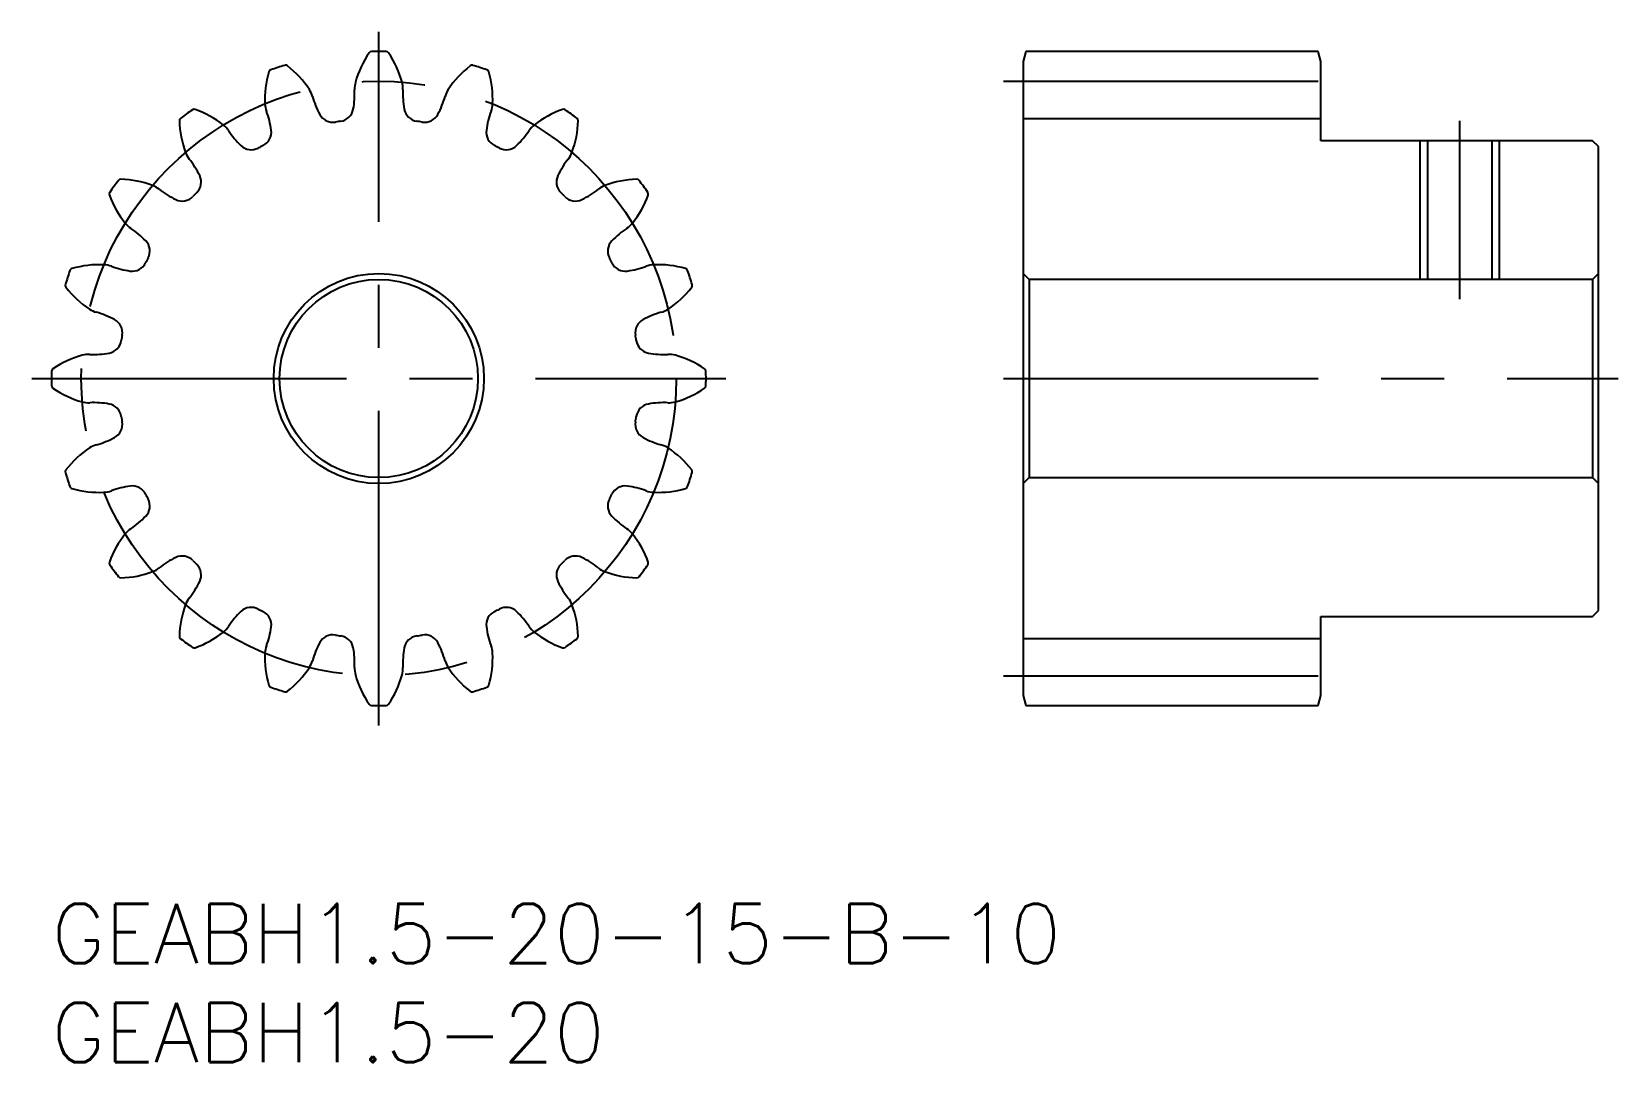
# Model space of a CAD drawing. Extents: x -1 to 79, y -8 to 44.
import ezdxf

# ---------------------------------------------------------------- set-up
doc = ezdxf.new("R2010")
doc.units = 0
doc.header["$LTSCALE"] = 0.5
doc.linetypes.add('CENTER', pattern=[50.8, 31.75, -6.35, 6.35, -6.35])
for name, color, linetype in [('MSM_CENTER', 1, 'CENTER'), ('MSM_CONTINUOUS', 7, 'CONTINUOUS'), ('MSM_NARROW', 5, 'CONTINUOUS'), ('MSM_PART_NUMBER', 7, 'CONTINUOUS')]:
    doc.layers.add(name, color=color, linetype=linetype)
doc.styles.get("Standard").update_dxf_attribs({"font": 'txt.shx', "height": 1, "bigfont": 'bigfont.shx'})

# ---------------------------------------------------------------- blocks, each defined once
blk = doc.blocks.new('*U3')
at = {"layer": 'MSM_PART_NUMBER'}
blk.add_text('GEABH1.5-20-15-B-10', height=3, dxfattribs=at).set_placement((0, -3))
blk = doc.blocks.new('*U4')
at = {"layer": 'MSM_PART_NUMBER'}
blk.add_text('GEABH1.5-20', height=3, dxfattribs=at).set_placement((0, -8))

msp = doc.modelspace()

# ---------------------------------------------------------------- linework, layer by layer
at = {"layer": 'MSM_CENTER'}
for p, q in [((16.5, 9), (16.5, 44)), ((48, 41.5), (65, 41.5)), ((71, 39.5), (71, 30.5)), ((-1, 26.5), (34, 26.5)), ((48, 26.5), (79, 26.5)), ((48, 11.5), (65, 11.5))]:
    msp.add_line(p, q, dxfattribs=at)
msp.add_circle((16.5, 26.5), 15, dxfattribs=at)
at = {"layer": 'MSM_CONTINUOUS'}
for p, q in [((49.134, 43), (49, 42.5)), ((49, 42.5), (49, 10.5)), ((63.866, 43), (49.134, 43)), ((64, 42.5), (63.866, 43)), ((64, 38.5), (64, 42.5)), ((49, 39.625), (64, 39.625)), ((77.7, 38.5), (64, 38.5)), ((69.379, 38.5), (69.379, 31.5)), ((72.621, 38.5), (72.621, 31.5)), ((78, 38.2), (77.7, 38.5)), ((78, 14.8), (78, 38.2)), ((49.3, 31.5), (49, 31.8)), ((49.3, 31.5), (49.3, 21.5)), ((77.7, 31.5), (49.3, 31.5)), ((78, 31.8), (77.7, 31.5)), ((77.7, 31.5), (77.7, 21.5)), ((49, 21.2), (49.3, 21.5)), ((49.3, 21.5), (77.7, 21.5)), ((77.7, 21.5), (78, 21.2)), ((64, 14.5), (77.7, 14.5)), ((64, 10.5), (64, 14.5)), ((77.7, 14.5), (78, 14.8)), ((49, 13.375), (64, 13.375)), ((49, 10.5), (49.134, 10)), ((63.866, 10), (64, 10.5)), ((49.134, 10), (63.866, 10))]:
    msp.add_line(p, q, dxfattribs=at)
for radius in [5.3, 5]:
    msp.add_circle((16.5, 26.5), radius, dxfattribs=at)
for centre, radius, start, end in [((20.141, 40.118), 5, 145.76897, 164.5), ((16.131, 42.846), 0.15, 91.29178, 145.76897), ((16.5, 26.5), 16.5, 88.7082, 91.2918), ((16.869, 42.846), 0.15, 34.23101, 88.70807), ((12.859, 40.118), 5, 15.5, 34.23103), ((15.755, 40.576), 5, 163.76897, 182.5), ((11.098, 41.932), 0.15, 109.2918, 163.76897), ((16.5, 26.5), 16.5, 106.7082, 109.2918), ((11.799, 42.16), 0.15, 52.23104, 106.7082), ((8.829, 38.326), 5, 33.5, 52.23103), ((24.171, 38.326), 5, 127.76897, 146.5), ((21.201, 42.16), 0.15, 73.29179, 127.76897), ((16.5, 26.5), 16.5, 70.7082, 73.2918), ((21.902, 41.932), 0.15, 16.23105, 70.70807), ((17.245, 40.576), 5, 357.5, 16.23103), ((11.98, 40.411), 1.221, 15.52241, 33.50004), ((10.84, 40.882), 4.444, 349.77245, 2.47762), ((16.5, 41.127), 1.221, 164.49997, 182.47759), ((16.5, 41.127), 1.221, 357.52241, 15.50003), ((22.16, 40.882), 4.444, 177.52238, 190.22755), ((21.02, 40.411), 1.221, 146.49997, 164.47759), ((16.5, 26.5), 16.5, 124.7082, 127.2918), ((7.19, 39.941), 0.15, 70.23105, 124.70807), ((5.55, 35.377), 5, 51.5, 70.23103), ((11.98, 40.411), 1.221, 182.49997, 200.47759), ((17.439, 41.928), 4.444, 195.52238, 208.22755), ((14.475, 40.226), 0.75, 278.39086, 349.77245), ((18.525, 40.226), 0.75, 190.22755, 261.60914), ((15.561, 41.928), 4.444, 331.77245, 344.47762), ((21.02, 40.411), 1.221, 339.52241, 357.50003), ((27.45, 35.377), 5, 109.76897, 128.5), ((25.81, 39.941), 0.15, 55.29179, 109.76897), ((16.5, 26.5), 16.5, 52.7082, 55.2918), ((6.594, 39.507), 0.15, 127.2918, 181.76897), ((11.442, 39.657), 5, 181.76897, 200.5), ((7.902, 38.334), 1.221, 33.52241, 51.50004), ((6.672, 38.429), 4.444, 7.77245, 20.47762), ((14.184, 40.18), 0.75, 208.22755, 279.60914), ((16.5, 26.5), 13.125, 98.39086, 99.60914), ((16.5, 26.5), 13.125, 80.39086, 81.60914), ((18.816, 40.18), 0.75, 260.39086, 331.77245), ((26.328, 38.429), 4.444, 159.52238, 172.22755), ((25.098, 38.334), 1.221, 128.49997, 146.47759), ((21.558, 39.657), 5, 339.5, 358.23103), ((26.406, 39.507), 0.15, 358.23105, 52.7082), ((12.626, 41.463), 4.444, 213.52238, 226.22755), ((10.333, 38.929), 0.75, 296.39084, 7.77245), ((22.667, 38.929), 0.75, 172.22755, 243.60914), ((20.374, 41.463), 4.444, 313.77245, 326.47762), ((7.902, 38.334), 1.221, 200.49997, 218.47759), ((10.07, 38.795), 0.75, 226.22755, 297.60914), ((16.5, 26.5), 13.125, 116.39086, 117.60914), ((16.5, 26.5), 13.125, 62.39086, 63.60914), ((22.93, 38.795), 0.75, 242.39086, 313.77245), ((25.098, 38.334), 1.221, 321.52241, 339.50003), ((3.467, 34.809), 4.444, 25.77245, 38.47762), ((29.533, 34.809), 4.444, 141.52238, 154.22755), ((16.5, 26.5), 16.5, 142.7082, 145.2918), ((3.493, 36.406), 0.15, 88.23104, 142.70807), ((3.343, 31.558), 5, 69.5, 88.23103), ((4.666, 35.098), 1.221, 51.52241, 69.50004), ((8.191, 39.533), 4.444, 231.52238, 244.22755), ((6.794, 36.415), 0.75, 314.39086, 25.77245), ((26.206, 36.415), 0.75, 154.22755, 225.60914), ((24.809, 39.533), 4.444, 295.77245, 308.47762), ((28.334, 35.098), 1.221, 110.49997, 128.47759), ((29.657, 31.558), 5, 91.76897, 110.5), ((29.507, 36.406), 0.15, 37.29179, 91.76897), ((16.5, 26.5), 16.5, 34.7082, 37.2918), ((3.059, 35.81), 0.15, 145.2918, 199.76897), ((7.623, 37.45), 5, 199.76897, 218.5), ((6.585, 36.206), 0.75, 244.22755, 315.60914), ((16.5, 26.5), 13.125, 134.39086, 135.60914), ((16.5, 26.5), 13.125, 44.39086, 45.60914), ((26.415, 36.206), 0.75, 224.39086, 295.77245), ((25.377, 37.45), 5, 321.5, 340.23103), ((29.941, 35.81), 0.15, 340.23105, 34.7082), ((4.666, 35.098), 1.221, 218.49997, 236.47759), ((1.537, 30.374), 4.444, 43.77245, 56.47762), ((31.463, 30.374), 4.444, 123.52238, 136.22755), ((28.334, 35.098), 1.221, 303.52241, 321.50004), ((4.205, 32.93), 0.75, 332.39086, 43.77245), ((28.795, 32.93), 0.75, 136.22755, 207.60914), ((1.068, 31.902), 0.15, 106.23104, 160.7082), ((2.424, 27.245), 5, 87.5, 106.23103), ((2.589, 31.02), 1.221, 69.52241, 87.50004), ((4.571, 36.328), 4.444, 249.52238, 262.22755), ((4.071, 32.667), 0.75, 262.22755, 333.60914), ((16.5, 26.5), 13.125, 152.39086, 153.60914), ((16.5, 26.5), 13.125, 26.39086, 27.60914), ((28.929, 32.667), 0.75, 206.39086, 277.77245), ((28.429, 36.328), 4.444, 277.77245, 290.47762), ((30.411, 31.02), 1.221, 92.49997, 110.47759), ((30.576, 27.245), 5, 73.76897, 92.5), ((31.932, 31.902), 0.15, 19.29179, 73.76897), ((0.84, 31.201), 0.15, 163.2918, 217.76897), ((16.5, 26.5), 16.5, 160.7082, 163.2918), ((16.5, 26.5), 16.5, 16.7082, 19.2918), ((32.16, 31.201), 0.15, 322.23105, 16.7082), ((4.674, 34.171), 5, 217.76897, 236.5), ((28.326, 34.171), 5, 303.5, 322.23103), ((2.589, 31.02), 1.221, 236.49997, 254.47759), ((1.072, 25.561), 4.444, 61.77245, 74.47762), ((31.928, 25.561), 4.444, 105.52238, 118.22755), ((30.411, 31.02), 1.221, 285.52241, 303.50003), ((2.82, 28.816), 0.75, 350.39086, 61.77245), ((30.18, 28.816), 0.75, 118.22755, 189.60914), ((2.774, 28.525), 0.75, 280.22755, 351.60914), ((16.5, 26.5), 13.125, 170.39086, 171.60914), ((16.5, 26.5), 13.125, 8.39086, 9.60914), ((30.226, 28.525), 0.75, 188.39086, 259.77245), ((2.882, 22.859), 5, 105.5, 124.23103), ((1.873, 26.5), 1.221, 87.52241, 105.50003), ((2.118, 32.16), 4.444, 267.52238, 280.22755), ((30.882, 32.16), 4.444, 259.77245, 272.47762), ((31.127, 26.5), 1.221, 74.49997, 92.47759), ((30.118, 22.859), 5, 55.76897, 74.5), ((16.5, 26.5), 16.5, 178.7082, 181.2918), ((0.154, 26.869), 0.15, 124.23104, 178.70807), ((32.846, 26.869), 0.15, 1.29179, 55.76897), ((16.5, 26.5), 16.5, 358.7082, 1.2918), ((0.154, 26.131), 0.15, 181.2918, 235.76897), ((2.882, 30.141), 5, 235.76897, 254.5), ((30.118, 30.141), 5, 285.5, 304.23103), ((32.846, 26.131), 0.15, 304.23105, 358.7082), ((1.873, 26.5), 1.221, 254.49997, 272.47759), ((2.118, 20.84), 4.444, 79.77245, 92.47762), ((2.774, 24.475), 0.75, 8.39086, 79.77245), ((30.226, 24.475), 0.75, 100.22755, 171.60914), ((30.882, 20.84), 4.444, 87.52238, 100.22755), ((31.127, 26.5), 1.221, 267.52241, 285.50003), ((2.82, 24.184), 0.75, 298.22755, 9.60914), ((16.5, 26.5), 13.125, 188.39086, 189.60914), ((30.18, 24.184), 0.75, 170.39086, 241.77245), ((16.5, 26.5), 13.125, 350.39086, 351.60914), ((1.072, 27.439), 4.444, 285.52238, 298.22755), ((31.928, 27.439), 4.444, 241.77245, 254.47762), ((4.674, 18.829), 5, 123.5, 142.23103), ((2.589, 21.98), 1.221, 105.52241, 123.50004), ((30.411, 21.98), 1.221, 56.49997, 74.47759), ((28.326, 18.829), 5, 37.76897, 56.5), ((0.84, 21.799), 0.15, 142.23105, 196.70807), ((16.5, 26.5), 16.5, 196.7082, 199.2918), ((16.5, 26.5), 16.5, 340.7082, 343.2918), ((32.16, 21.799), 0.15, 343.29179, 37.76897), ((1.068, 21.098), 0.15, 199.2918, 253.76897), ((2.424, 25.755), 5, 253.76897, 272.5), ((2.589, 21.98), 1.221, 272.49997, 290.47759), ((4.571, 16.672), 4.444, 97.77245, 110.47762), ((4.071, 20.333), 0.75, 26.39084, 97.77245), ((28.929, 20.333), 0.75, 82.22755, 153.60914), ((28.429, 16.672), 4.444, 69.52238, 82.22755), ((30.411, 21.98), 1.221, 249.52241, 267.50003), ((30.576, 25.755), 5, 267.5, 286.23103), ((31.932, 21.098), 0.15, 286.23105, 340.7082), ((16.5, 26.5), 13.125, 206.39086, 207.60914), ((4.205, 20.07), 0.75, 316.22755, 27.60914), ((28.795, 20.07), 0.75, 152.39086, 223.77245), ((16.5, 26.5), 13.125, 332.39086, 333.60914), ((1.537, 22.626), 4.444, 303.52238, 316.22755), ((31.463, 22.626), 4.444, 223.77245, 236.47762), ((7.623, 15.55), 5, 141.5, 160.23103), ((4.666, 17.902), 1.221, 123.52241, 141.50004), ((28.334, 17.902), 1.221, 38.49997, 56.47759), ((25.377, 15.55), 5, 19.76897, 38.5), ((3.059, 17.19), 0.15, 160.23105, 214.7082), ((16.5, 26.5), 16.5, 214.7082, 217.2918), ((4.666, 17.902), 1.221, 290.49997, 308.47759), ((8.191, 13.467), 4.444, 115.77245, 128.47762), ((6.585, 16.794), 0.75, 44.39086, 115.77245), ((16.5, 26.5), 13.125, 224.39086, 225.60914), ((6.794, 16.585), 0.75, 334.22755, 45.60914), ((26.206, 16.585), 0.75, 134.39086, 205.77246), ((16.5, 26.5), 13.125, 314.39086, 315.60914), ((26.415, 16.794), 0.75, 64.22755, 135.60914), ((24.809, 13.467), 4.444, 51.52238, 64.22755), ((28.334, 17.902), 1.221, 231.52241, 249.50004), ((16.5, 26.5), 16.5, 322.7082, 325.2918), ((29.941, 17.19), 0.15, 325.2918, 19.76897), ((3.493, 16.594), 0.15, 217.2918, 271.76897), ((3.343, 21.442), 5, 271.76897, 290.5), ((3.467, 18.191), 4.444, 321.52238, 334.22755), ((29.533, 18.191), 4.444, 205.77245, 218.47762), ((29.657, 21.442), 5, 249.5, 268.23103), ((29.507, 16.594), 0.15, 268.23105, 322.7082), ((7.902, 14.666), 1.221, 141.52241, 159.50004), ((25.098, 14.666), 1.221, 20.49997, 38.47759), ((11.442, 13.343), 5, 159.5, 178.23103), ((12.626, 11.537), 4.444, 133.77245, 146.47762), ((10.07, 14.205), 0.75, 62.39086, 133.77245), ((16.5, 26.5), 13.125, 242.39086, 243.60914), ((10.333, 14.071), 0.75, 352.22755, 63.60914), ((22.667, 14.071), 0.75, 116.39084, 187.77245), ((16.5, 26.5), 13.125, 296.39086, 297.60914), ((22.93, 14.205), 0.75, 46.22755, 117.60914), ((20.374, 11.537), 4.444, 33.52238, 46.22755), ((21.558, 13.343), 5, 1.76897, 20.5), ((5.55, 17.623), 5, 289.76897, 308.5), ((7.902, 14.666), 1.221, 308.49997, 326.47759), ((6.672, 14.571), 4.444, 339.52238, 352.22755), ((26.328, 14.571), 4.444, 187.77245, 200.47762), ((25.098, 14.666), 1.221, 213.52241, 231.50004), ((27.45, 17.623), 5, 231.5, 250.23103), ((6.594, 13.493), 0.15, 178.23105, 232.7082), ((16.5, 26.5), 16.5, 232.7082, 235.2918), ((7.19, 13.059), 0.15, 235.2918, 289.76897), ((11.98, 12.589), 1.221, 159.52241, 177.50004), ((17.439, 11.072), 4.444, 151.77245, 164.47762), ((14.184, 12.82), 0.75, 80.39086, 151.77245), ((16.5, 26.5), 13.125, 260.39086, 261.60914), ((14.475, 12.774), 0.75, 10.22755, 81.60914), ((10.84, 12.118), 4.444, 357.52238, 10.22755), ((22.16, 12.118), 4.444, 169.77245, 182.47762), ((18.525, 12.774), 0.75, 98.39086, 169.77245), ((16.5, 26.5), 13.125, 278.39086, 279.60914), ((18.816, 12.82), 0.75, 28.22755, 99.60914), ((15.561, 11.072), 4.444, 15.52238, 28.22755), ((21.02, 12.589), 1.221, 2.49997, 20.47759), ((25.81, 13.059), 0.15, 250.23105, 304.7082), ((16.5, 26.5), 16.5, 304.7082, 307.2918), ((26.406, 13.493), 0.15, 307.2918, 1.76897), ((15.755, 12.424), 5, 177.5, 196.23103), ((11.98, 12.589), 1.221, 326.49997, 344.47759), ((21.02, 12.589), 1.221, 195.52241, 213.50004), ((17.245, 12.424), 5, 343.76897, 2.5), ((8.829, 14.674), 5, 307.76897, 326.5), ((16.5, 11.873), 1.221, 177.52241, 195.50003), ((20.141, 12.882), 5, 195.5, 214.23103), ((12.859, 12.882), 5, 325.76897, 344.5), ((16.5, 11.873), 1.221, 344.49997, 2.47759), ((24.171, 14.674), 5, 213.5, 232.23103), ((11.098, 11.068), 0.15, 196.23105, 250.7082), ((16.5, 26.5), 16.5, 250.7082, 253.2918), ((11.799, 10.84), 0.15, 253.2918, 307.76897), ((21.201, 10.84), 0.15, 232.23105, 286.70807), ((16.5, 26.5), 16.5, 286.7082, 289.2918), ((21.902, 11.068), 0.15, 289.2918, 343.76897), ((16.131, 10.154), 0.15, 214.23105, 268.70807), ((16.5, 26.5), 16.5, 268.7082, 271.2918), ((16.869, 10.154), 0.15, 271.2918, 325.76897)]:
    msp.add_arc(centre, radius, start, end, dxfattribs=at)
at = {"layer": 'MSM_NARROW'}
for p, q in [((69, 38.5), (69, 31.5)), ((73, 38.5), (73, 31.5))]:
    msp.add_line(p, q, dxfattribs=at)

# ---------------------------------------------------------------- block references
at = {"layer": 'MSM_CONTINUOUS'}
for name in ['*U3', '*U4']:
    msp.add_blockref(name, (0, 0), dxfattribs=at)

doc.saveas('drawing.dxf')
